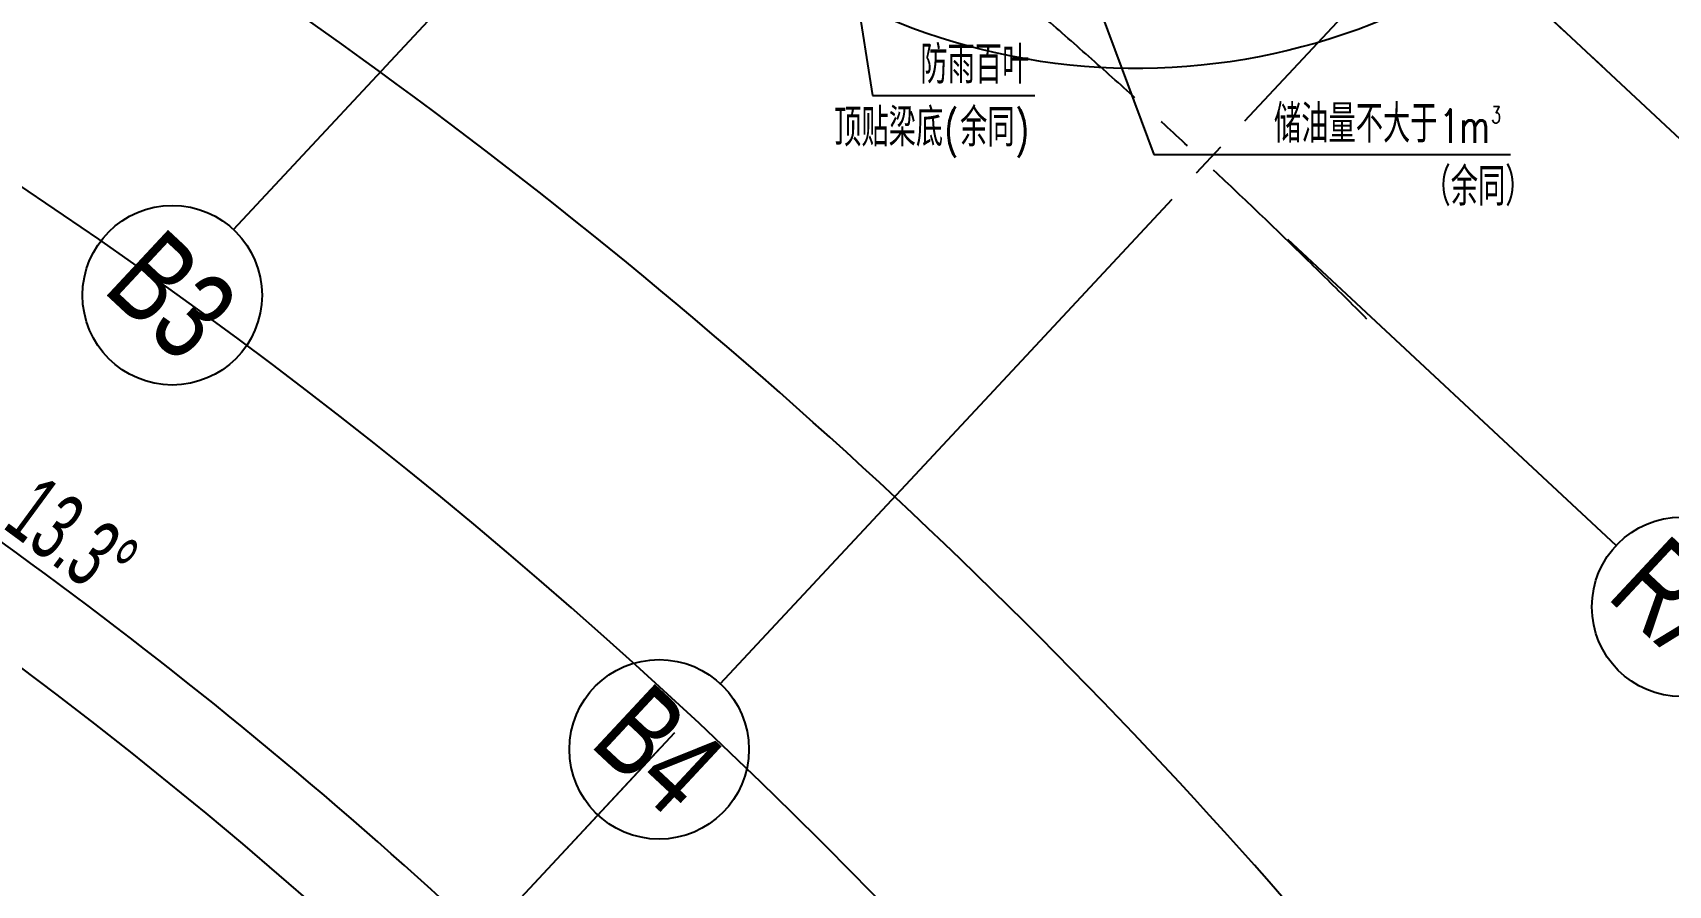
# Model space of a CAD drawing. Extents: x 138868 to 1251000, y -188972 to 132579.
# Drawn here: x 247541 to 269410, y 31586 to 42981 of the extents above; entities that cross this region are included whole.
import ezdxf
from ezdxf.enums import TextEntityAlignment as Align

# ---------------------------------------------------------------- set-up
doc = ezdxf.new("R2010")
doc.units = 0
doc.linetypes.add('CENTER2', pattern=[28.575000000000003, 19.05, -3.175, 3.175, -3.175])
doc.layers.get('0').update_dxf_attribs({"color": 8})
doc.layers.get('Defpoints').update_dxf_attribs({"color": 8})
for name, color, linetype in [('#幕墙线-平面', 8, 'Continuous'), ('#标注', 8, 'Continuous'), ('#轴线', 8, 'CENTER2'), ('A-FLOR-GRND', 8, 'Continuous'), ('A-ROAD', 8, 'Continuous'), ('DIM_LEAD', 8, 'Continuous')]:
    doc.layers.add(name, color=color, linetype=linetype)
doc.layers.add('PUB_TEXT', color=8, linetype='Continuous', lineweight=5)
doc.styles.add('_TCH_DIM', font='SIMPLEX', dxfattribs={"bigfont": 'GBCBIG'})
doc.styles.add('JHZX', font='jrs.shx', dxfattribs={"width": 0.6, "bigfont": 'jhz.shx'})
doc.dimstyles.new('JZBZ-300', dxfattribs={"dimscale": 300, "dimtxt": 3, "dimasz": 1.5, "dimexe": 1, "dimexo": 1, "dimgap": 0.5, "dimtad": 1, "dimdec": 0, "dimdsep": 46, "dimtxsty": 'JHZX', "dimblk1": 'ARCHTICK', "dimblk2": 'ARCHTICK', "dimsah": 1, "dimcen": 0, "dimclrd": 1, "dimclre": 1, "dimclrt": 2, "dimadec": 1, "dimazin": 2, "dimtfac": 1, "dimtdec": 0, "dimtix": 1, "dimtmove": 0, "dimatfit": 3, "dimfxl": 1, "dimtolj": 1, "dimlwd": -1, "dimlwe": -1, "dimarcsym": 1})

# ---------------------------------------------------------------- blocks, each defined once
blk = doc.blocks.new('A$Cd70d14ae')
at = {"layer": 'A-FLOR-GRND', "ltscale": 5}
blk.add_lwpolyline([(66033.56840754996, -16885.51994499011, -0.03476963203113186), (80364.59261737086, -27078.2626046426, -0.4327152502716788), (81195.02831922771, -39588.52701144561), (59791.11241275372, -62541.41670154745, -0.3893999561661741), (48194.51964070555, -63443.52507527499, 0.02663891285834788), (41386.69465708686, -58667.44349584205)], format="xyb", dxfattribs=at)
at = {"layer": 'A-ROAD'}
for radius, start, end in [(69700.0000000002, 29.17279871048861, 150.8272012895114), (73700.0000000002, 27.45097927911282, 57.23296523914176)]:
    blk.add_arc((-2.328306436538696e-10, -124899.9997902364), radius, start, end, dxfattribs=at)
at = {"layer": 'DIM_LEAD'}
for p, q in [((49512.30204337253, -62786.58242402319), (49968.90253130998, -65634.87434475205)), ((52588.13553932449, -63357.66613836697), (53727.97400130422, -66425.34224273707)), ((49968.90253130998, -65634.87434475205), (52138.34458617074, -65634.87434475205)), ((53727.97400130422, -66425.34224273707), (58499.47400130422, -66425.34224273707))]:
    blk.add_line(p, q, dxfattribs=at)
at = {"layer": 'PUB_TEXT', "style": '_TCH_DIM'}
for s, p in [('防雨百叶', (50606.90841595805, -65477.37434475205)), ('顶贴梁底', (49454.14245851128, -66317.37434475205)), ('余同', (51138.61054361775, -66317.37434475205)), ('储油量不大于', (55335.27187364476, -66267.84224273707)), ('（余同）', (57334.32405994061, -67107.84224273707))]:
    blk.add_text(s, height=506.3829787234042, dxfattribs=at).set_placement(p)
at = {"layer": 'PUB_TEXT', "style": '_TCH_DIM', "width": 0.7058823529411765}
for s, height, p in [('(', 446.25, (50928.61054361775, -66317.37434475205)), (')', 446.25, (51875.84458617074, -66317.37434475205)), ('1m', 446.25, (57546.97400130422, -66267.84224273707)), ('3', 223.125, (58236.97400130422, -66005.34224273707))]:
    blk.add_text(s, height=height, dxfattribs=at).set_placement(p)
blk = doc.blocks.new('*U3166')
blk.add_line((-8.960830237663566e-17, -20), (0, 0))
blk.add_circle((0, -24), 4)
at = {"style": 'JHZX', "width": 0.75}
blk.add_attdef('AXES', text='', height=4, dxfattribs=at).set_placement((0, -24), align=Align.MIDDLE_CENTER)
blk = doc.blocks.new('*U3167')
blk.add_line((20, 4.898587196589413e-16), (0, 0))
blk.add_circle((24, 0), 4)
at = {"style": 'JHZX', "width": 0.75}
blk.add_attdef('AXES', text='', height=4, dxfattribs=at).set_placement((23.99999999999997, 0), align=Align.MIDDLE_CENTER)
blk = doc.blocks.new('_ARCHTICK')
at = {"color": 0, "linetype": 'ByBlock', "const_width": 0.15}
blk.add_lwpolyline([(-0.5, -0.5), (0.5, 0.5)], dxfattribs=at)
blk = doc.blocks.new('*D3274')
at = {"layer": '#标注', "ltscale": 300, "transparency": 16777216}
for p, q in [((176365.487380014, 43882.58102705258), (178689.3716158042, 39511.99044240063)), ((255922.2780309852, 33408.73083333988), (252546.3861482754, 29788.53001069808))]:
    blk.add_line(p, q, dxfattribs=at)
blk.add_arc((208801.98449852, -17121.59754685306), 64441.50561969092, 46.99999999366505, 117.9999999999995, dxfattribs=at)
at = {"layer": 'Defpoints', "color": 0, "ltscale": 300, "transparency": 16777216}
for p in [(176224.6459111782, 44147.46530491026), (230136.2096071099, 43685.95531912461), (256126.8775390282, 33628.13694380301), (208801.98449852, -17121.59754685306)]:
    blk.add_point(p, dxfattribs=at)
at = {"layer": '#标注', "ltscale": 300, "transparency": 16777216, "xscale": 450, "yscale": 450, "zscale": 450}
for p, rotation in [((178548.5301469685, 39776.87472025832), 207.9999999999994), ((252750.9856563184, 30007.93612116121), 316.9999999936651)]:
    blk.add_blockref('_ARCHTICK', p, dxfattribs=dict(at, rotation=rotation))
at = {"layer": '#标注', "ltscale": 300, "transparency": 16777216, "insert": (217291.6045668826, 47363.46897533594), "char_height": 900, "attachment_point": 5, "rotation": 352.4999999968323, "style": 'JHZX'}
blk.add_mtext('\\A1;71°', dxfattribs=at)
blk = doc.blocks.new('*D3275')
at = {"layer": '#标注', "ltscale": 300, "transparency": 16777216}
for p, q in [((243033.9699596625, 42893.46156487268), (241175.9999483284, 39636.09338841675)), ((255922.2780309852, 33408.73083333988), (253364.7841804471, 30666.15445255028))]:
    blk.add_line(p, q, dxfattribs=at)
blk.add_arc((208801.9844985199, -17121.59754685308), 65641.50561969054, 46.99999999366501, 60.29999991711364, dxfattribs=at)
at = {"layer": 'Defpoints', "color": 0, "ltscale": 300, "transparency": 16777216}
for p in [(243182.6075605692, 43154.05101898911), (249724.5284164842, 34202.39936786648), (256126.8775390282, 33628.13694380301), (208801.9844985199, -17121.59754685308)]:
    blk.add_point(p, dxfattribs=at)
at = {"layer": '#标注', "ltscale": 300, "transparency": 16777216, "xscale": 450, "yscale": 450, "zscale": 450}
for p, rotation in [((241324.6375492351, 39896.68284253318), 150.2999999171136), ((253569.3836884901, 30885.56056301341), 316.999999993665)]:
    blk.add_blockref('_ARCHTICK', p, dxfattribs=dict(at, rotation=rotation))
at = {"layer": '#标注', "ltscale": 300, "transparency": 16777216, "insert": (248064.4019011536, 36230.06265660141), "char_height": 900, "attachment_point": 5, "rotation": 323.6499999553893, "style": 'JHZX'}
blk.add_mtext('\\A1;13.3°', dxfattribs=at)
blk = doc.blocks.new('*D3280')
at = {"layer": '#标注', "ltscale": 300, "transparency": 16777216}
for p, q in [((146690.8966844672, 99692.36909648812), (145493.7441984293, 101943.8854600347)), ((299030.3676289878, 79636.49725693115), (300769.4634487099, 81501.44919732254))]:
    blk.add_line(p, q, dxfattribs=at)
blk.add_arc((208801.9844985199, -17121.59754685307), 134550.0001244252, 46.99999999366509, 117.9999999999996, dxfattribs=at)
at = {"layer": 'Defpoints', "color": 0, "ltscale": 300, "transparency": 16777216}
for p in [(253346.5674254924, 109840.9271025288), (146831.7381533029, 99427.48481863044), (298825.7681209447, 79417.09114646801), (208801.9844985199, -17121.59754685307)]:
    blk.add_point(p, dxfattribs=at)
at = {"layer": '#标注', "ltscale": 300, "transparency": 16777216, "xscale": 450, "yscale": 450, "zscale": 450}
for p, rotation in [((145634.5856672651, 101679.001182177), 207.9999999999996), ((300564.8639406668, 81282.04308685943), 316.9999999936651)]:
    blk.add_blockref('_ARCHTICK', p, dxfattribs=dict(at, rotation=rotation))
at = {"layer": '#标注', "ltscale": 300, "transparency": 16777216, "insert": (226442.5994007086, 116872.1755902029), "char_height": 900, "attachment_point": 5, "rotation": 352.49999999683234, "style": 'JHZX'}
blk.add_mtext('\\A1;71°', dxfattribs=at)
blk = doc.blocks.new('*D3281')
at = {"layer": '#标注', "ltscale": 300, "transparency": 16777216}
for p, q in [((274351.1665590371, 97798.3518248455), (275020.0357641029, 98971.00437009752)), ((299030.3676289878, 79636.49725693114), (299951.0654165382, 80623.82475547021))]:
    blk.add_line(p, q, dxfattribs=at)
blk.add_arc((208801.98449852, -17121.59754685318), 133350.0001244256, 46.99999999366511, 60.29999991711377, dxfattribs=at)
at = {"layer": 'Defpoints', "color": 0, "ltscale": 300, "transparency": 16777216}
for p in [(274202.5289581304, 97537.76237072903), (291935.6845109614, 87142.54036942993), (298825.7681209448, 79417.09114646798), (208801.98449852, -17121.59754685318)]:
    blk.add_point(p, dxfattribs=at)
at = {"layer": '#标注', "ltscale": 300, "transparency": 16777216, "xscale": 450, "yscale": 450, "zscale": 450}
for p, rotation in [((274871.3981631963, 98710.41491598112), 150.2999999171138), ((299746.4659084952, 80404.41864500707), 316.9999999936651)]:
    blk.add_blockref('_ARCHTICK', p, dxfattribs=dict(at, rotation=rotation))
at = {"layer": '#标注', "ltscale": 300, "transparency": 16777216, "insert": (288196.3274677519, 90763.25235255393), "char_height": 900, "attachment_point": 5, "rotation": 323.6499999553895, "style": 'JHZX'}
blk.add_mtext('\\A1;13.3°', dxfattribs=at)
blk = doc.blocks.new('*D3282')
at = {"layer": '#标注', "ltscale": 300, "transparency": 16777216}
for p, q in [((240808.2513159782, 111248.5271582599), (241134.8458755191, 112558.4263906631)), ((274351.1665590371, 97798.35182484551), (275020.0357641031, 98971.00437009774))]:
    blk.add_line(p, q, dxfattribs=at)
blk.add_arc((208801.98449852, -17121.59754685307), 133350.0001244257, 60.29999991711376, 75.99999999999908, dxfattribs=at)
at = {"layer": 'Defpoints', "color": 0, "ltscale": 300, "transparency": 16777216}
for p in [(240735.6747472982, 110957.4384403771), (264030.7245299123, 104253.8893017245), (274202.5289581304, 97537.76237072908), (208801.98449852, -17121.59754685307)]:
    blk.add_point(p, dxfattribs=at)
at = {"layer": '#标注', "ltscale": 300, "transparency": 16777216, "xscale": 450, "yscale": 450, "zscale": 450}
for p, rotation in [((241062.2693068391, 112267.3376727803), 165.9999999999991), ((274871.3981631963, 98710.41491598131), 330.2999999171137)]:
    blk.add_blockref('_ARCHTICK', p, dxfattribs=dict(at, rotation=rotation))
at = {"layer": '#标注', "ltscale": 300, "transparency": 16777216, "insert": (258655.2211414537, 107205.6212330959), "char_height": 900, "attachment_point": 5, "rotation": 338.1499999585564, "style": 'JHZX'}
blk.add_mtext('\\A1;15.7°', dxfattribs=at)

msp = doc.modelspace()

# ---------------------------------------------------------------- linework, layer by layer
at = {"layer": '#轴线', "ltscale": 150}
for p, q in [((260826.5697787483, 38667.93984730629), (298825.7682939245, 79417.09133196459)), ((253388.9399303766, 56645.19990067015), (268527.9615513957, 42527.83384970686))]:
    msp.add_line(p, q, dxfattribs=at)
msp.add_arc((208801.98457053, -17121.59760285966), 79799.99999986478, 44.8455156965567, 120.0000000000624, dxfattribs=at)

# ---------------------------------------------------------------- block references
at = {"layer": '#幕墙线-平面', "ltscale": 300}
msp.add_blockref('A$Cd70d14ae', (208801.9845453531, 107778.4023970212), dxfattribs=at)
at = {"layer": '#标注', "xscale": 300.0000000000001, "yscale": 300.0000000000001, "zscale": 300.0000000000001, "rotation": 316.9999999928823}
for p, values in [((254317.5218385336, 44737.72524795023), {'AXES': 'B3'}), ((260826.5697817343, 38667.93984452047), {'AXES': 'B4'}), ((256126.8775390838, 33628.13694374991), {'AXES': 'R6'})]:
    msp.add_blockref('*U3166', p, dxfattribs=at).add_auto_attribs(values)
at = {"layer": '#标注', "xscale": 300, "yscale": 300, "rotation": 317.0000000589019}
for p, values in [((267430.9309711917, 43550.83141078189), {'AXES': 'BA'}), ((264322.4841717306, 40217.43027116195), {'AXES': 'RA'})]:
    msp.add_blockref('*U3167', p, dxfattribs=at).add_auto_attribs(values)

# ---------------------------------------------------------------- dimensions: what is measured, and where the dimension line sits
at = {"layer": '#标注', "ltscale": 300}
for base, center, p1, p2, picture, middle in [((253346.5674254924, 109840.9271025288), (208801.9844985199, -17121.59754685307), (298825.7681209447, 79417.09114646801), (146831.7381533029, 99427.48481863044), '*D3280', (226442.5994007086, 116872.1755902029)), ((264030.7245299123, 104253.8893017245), (208801.98449852, -17121.59754685307), (274202.5289581304, 97537.76237072906), (240735.6747472982, 110957.4384403771), '*D3282', (258655.2211414536, 107205.6212330959)), ((291935.6845109614, 87142.54036942993), (208801.98449852, -17121.59754685318), (298825.7681209448, 79417.09114646801), (274202.5289581304, 97537.76237072906), '*D3281', (288196.3274677519, 90763.25235255394)), ((230136.2096071099, 43685.95531912461), (208801.98449852, -17121.59754685307), (256126.8775390282, 33628.13694380299), (176224.6459111782, 44147.46530491026), '*D3274', (217291.6045668826, 47363.46897533593)), ((249724.5284164842, 34202.39936786648), (208801.9844985199, -17121.59754685307), (256126.8775390282, 33628.13694380299), (243182.6075605692, 43154.05101898912), '*D3275', (248064.4019011536, 36230.06265660141))]:
    dim = msp.add_angular_dim_3p(base=base, center=center, p1=p1, p2=p2, dimstyle='JZBZ-300', override={"dimclrd": 256, "dimclre": 256, "dimclrt": 256}, dxfattribs=at)
    dim.commit()
    dim.dimension.update_dxf_attribs({"geometry": picture, "text_midpoint": middle})

doc.saveas('drawing.dxf')
